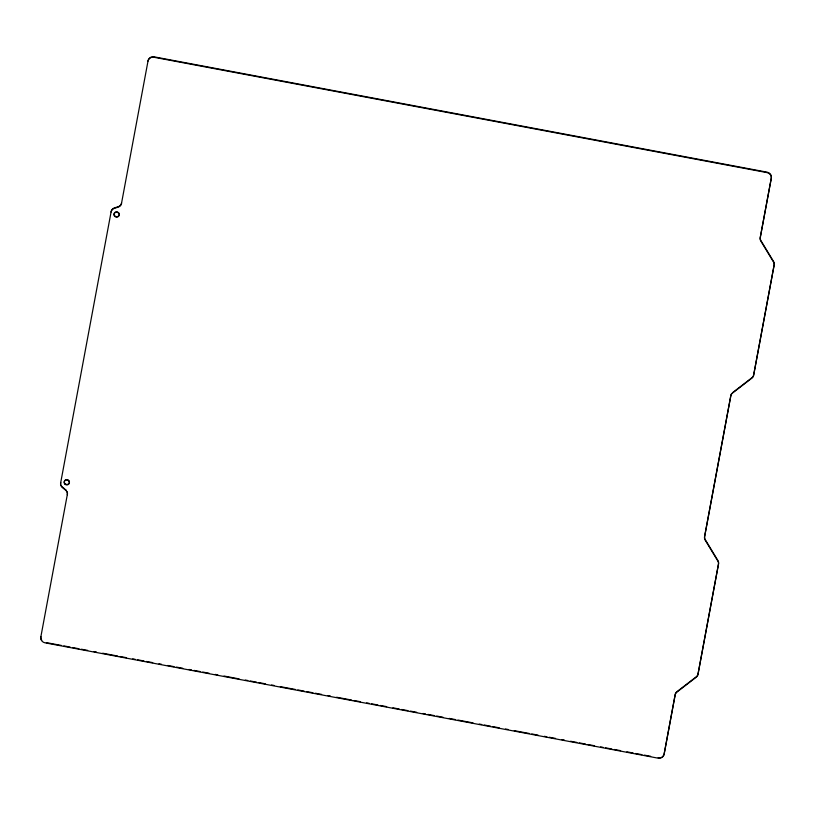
<?xml version="1.0" encoding="UTF-8"?>
<svg xmlns="http://www.w3.org/2000/svg" width="815" height="815" viewBox="0 0 815 815"><rect width="100%" height="100%" fill="white"/><g stroke="black" fill="none" stroke-linecap="round" stroke-linejoin="round"><path stroke-width="1.22" d="M732.644 392.596L751.929 377.732A5.216 4.9 11.5 0 0 753.702 374.859L774.179 264.814A5.216 4.9 11.5 0 0 773.557 261.493L760.925 240.629A5.216 4.9 11.5 0 1 760.303 237.308L771.347 177.945A5.216 4.9 11.5 0 0 767.119 172.169L154.086 56.836A5.216 4.9 11.5 0 0 148.075 60.687L121.496 203.444A5.216 4.9 11.5 0 1 118.165 207.132L114.406 208.334A5.216 4.9 11.5 0 0 111.064 212.022M46.374 642.627L61.39 645.449M63.886 645.918L70.141 647.1M72.647 647.568L78.902 648.74M81.408 649.219L87.663 650.39M93.919 651.572L96.415 652.041M102.67 653.212L117.686 656.044M120.192 656.513L126.447 657.685M132.702 658.866L135.198 659.335M137.704 659.804L143.96 660.985M146.466 661.454L152.721 662.636M158.976 663.807L161.472 664.276M167.727 665.458L173.982 666.629M176.488 667.108L182.743 668.28M188.999 669.461L191.505 669.93M194.001 670.399L200.256 671.58M202.762 672.049L209.017 673.221M215.272 674.402L217.778 674.871M224.033 676.043L239.04 678.875M245.295 680.046L247.801 680.515M250.297 680.994L256.552 682.165M259.058 682.634L265.313 683.816M271.568 684.987L274.074 685.466M280.329 686.638L295.336 689.459M297.842 689.938L304.097 691.11M306.603 691.578L312.858 692.76M315.354 693.229L321.609 694.411M327.864 695.582L330.37 696.051M336.626 697.232L351.642 700.054M354.138 700.523L360.393 701.705M366.648 702.876L369.154 703.355M371.66 703.824L377.916 704.995M380.411 705.464L386.667 706.646M392.922 707.827L399.177 708.999M401.683 709.468L407.938 710.649M410.444 711.118L416.699 712.3M422.954 713.471L425.45 713.94M427.957 714.409L434.212 715.59M436.718 716.059L442.973 717.241M449.228 718.412L455.483 719.594M457.979 720.063L472.995 722.885M479.251 724.066L481.757 724.535M484.253 725.004L490.508 726.185M493.014 726.654L499.269 727.826M505.524 729.007L508.02 729.476M514.275 730.658L529.292 733.48M531.798 733.948L538.053 735.13M544.308 736.302L546.804 736.77M549.31 737.249L555.565 738.421M561.82 739.602L564.326 740.071M570.582 741.243L576.837 742.424M579.333 742.893L585.588 744.075M588.094 744.543L594.349 745.715M600.604 746.897L603.11 747.365M605.606 747.834L611.861 749.016M614.367 749.484L620.623 750.656M626.878 751.837L633.133 753.019M635.639 753.488L641.894 754.659M644.39 755.128L650.645 756.31M64.823 489.02L62.521 487.156A5.216 4.9 11.5 0 1 60.972 485.037M147.984 61.125A5.216 4.9 11.5 0 1 154.004 57.274L767.027 172.607A5.216 4.9 11.5 0 1 771.255 178.383L760.212 237.746A5.216 4.9 11.5 0 0 760.833 241.067L773.466 261.931A5.216 4.9 11.5 0 1 774.097 265.252L753.61 375.297A5.216 4.9 11.5 0 1 751.837 378.17L732.553 393.034A5.216 4.9 11.5 0 0 730.78 395.907L704.557 536.8A5.216 4.9 11.5 0 0 705.189 540.111L717.821 560.985A5.216 4.9 11.5 0 1 718.443 564.306L697.966 674.351A5.216 4.9 11.5 0 1 696.193 677.224L676.908 692.088A5.216 4.9 11.5 0 0 675.126 694.951L664.082 754.313A5.216 4.9 11.5 0 1 658.062 758.164L45.039 642.831A5.216 4.9 11.5 0 1 40.811 637.055L67.38 494.298A5.216 4.89 11.5 0 0 67.146 491.761M121.588 203.006A5.216 4.9 11.5 0 1 118.246 206.684L114.487 207.896A5.216 4.9 11.5 0 0 111.156 211.584L60.646 482.938A5.216 4.9 11.5 0 0 62.439 487.594L65.506 490.09A5.216 4.89 11.5 0 1 67.288 494.736M731.819 393.411A5.216 4.9 11.5 0 0 730.872 395.469L704.649 536.362A5.216 4.9 11.5 0 0 705.27 539.673L717.903 560.547A5.216 4.9 11.5 0 1 718.535 563.868L698.048 673.913A5.216 4.9 11.5 0 1 696.275 676.786L676.99 691.65A5.216 4.9 11.5 0 0 675.217 694.512L664.174 753.875A5.216 4.9 11.5 0 1 662.035 756.992M118.817 212.878A2.608 2.445 11.5 0 1 117.36 216.627A2.608 2.445 11.5 0 1 114.1 213.968A2.608 2.445 11.5 0 1 117.778 212.043M60.677 483.784A5.216 4.9 11.5 0 1 60.738 482.5M67.299 479.628A2.608 2.445 11.5 0 1 68.99 483.489A2.608 2.445 11.5 0 1 64.599 483.214A2.608 2.445 11.5 0 1 66.626 479.587M65.597 489.652A5.216 4.89 11.5 0 1 66.514 490.61M41.769 640.295A5.216 4.9 11.5 0 1 40.893 636.617M660.833 757.563A5.216 4.9 11.5 0 1 658.153 757.726M114.467 216.046A2.608 2.445 11.5 0 0 118.959 215.771A2.608 2.445 11.5 0 0 116.372 212.236A2.608 2.445 11.5 0 0 114.467 216.046M64.64 483.835A2.608 2.445 11.5 0 0 69.122 483.56A2.608 2.445 11.5 0 0 66.535 480.025A2.608 2.445 11.5 0 0 64.64 483.835"/></g></svg>
